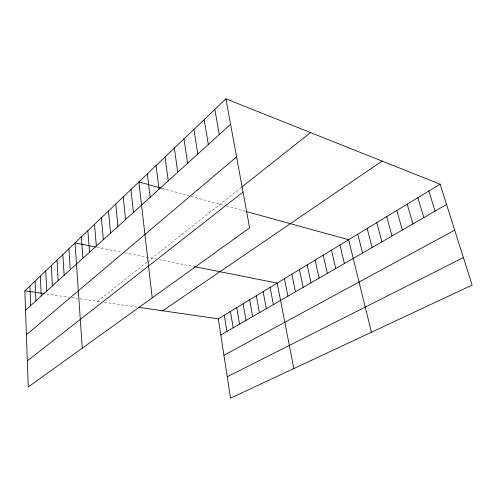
<?xml version="1.0" encoding="UTF-8"?>
<svg xmlns="http://www.w3.org/2000/svg" width="497" height="497" viewBox="0 0 497 497"><rect width="100%" height="100%" fill="white"/><g stroke="black" fill="none" stroke-linecap="round" stroke-linejoin="round"><path stroke-width="0.37" stroke-dasharray="2.48 1.86" d="M97.474 301.35L147.106 262.031M147.708 261.552L240.995 187.661M46.656 294L69.04 297.237M71.941 297.653L77.743 298.492M80.042 298.827L101.264 301.896M104.302 302.338L137.321 307.109M96.809 247.257L121.871 252.234M124.728 252.805L155.629 258.943M159.326 259.676L193.488 266.46M162.128 188.344L190.513 196.166M191.215 196.358L225.756 205.876M226.477 206.075L245.729 211.38"/><path stroke-width="0.75" d="M225.911 98.853L249.624 227.85L28.248 387.001L24.85 290.844L225.911 98.853L440.112 184.201L472.15 285.116L230.533 398.147L218.307 318.819L440.112 184.201M25.54 310.271L230.589 124.306M26.403 334.81L236.578 156.89M241.585 187.195L310.544 132.575M27.329 360.884L243.045 192.059M162.674 310.774L382.1 161.084M220.798 334.984L446.548 204.472M223.93 355.305L454.705 230.161M227.241 376.769L463.403 257.564M24.85 290.844L44.494 293.684M138.843 307.332L218.307 318.819M95.381 246.978L75.022 242.934L82.278 348.161M194.221 266.603L277.189 283.085L293.833 368.532M161.413 188.152L138.893 181.945L152.206 297.883M246.462 211.585L348.621 239.728L371.439 332.232M428.849 191.034L435.043 211.126M417.884 197.694L423.848 217.593M407.205 204.174L412.951 223.892M396.811 210.486L402.346 230.03M386.678 216.63L392.015 236M376.801 222.625L381.944 241.822M367.171 228.471L372.129 247.494M357.784 234.168L362.562 253.029M339.942 244.996L344.396 263.534M331.462 250.146L335.761 268.523M323.174 255.172L327.33 273.4M315.079 260.086L319.093 278.158M307.165 264.895L311.035 282.818M299.418 269.591L303.164 287.365M291.845 274.189L295.466 291.82M284.439 278.687L287.937 296.175M270.095 287.39L273.356 304.599M263.143 291.609L266.299 308.68M256.34 295.74L259.391 312.675M249.674 299.784L252.625 316.583M214.859 109.402L219.258 134.581M243.145 303.748L246.003 320.416M236.752 307.631L239.511 324.168M204.199 119.584L208.33 144.49M230.478 311.433L233.149 327.846M224.333 315.166L226.912 331.456M193.905 129.413L197.787 154.058M183.958 138.911L187.605 163.289M174.348 148.094L177.771 172.21M165.047 156.971L168.259 180.833M156.046 165.563L159.065 189.171M147.336 173.888L150.162 197.247M130.947 189.531L133.438 212.412M123.237 196.893L125.573 219.544M115.751 204.043L117.944 226.464M108.476 210.989L110.533 233.186M101.413 217.736L103.333 239.716M94.536 224.302L96.337 246.065M87.857 230.683L89.535 252.234M81.353 236.889L82.918 258.229M68.859 248.817L70.214 269.753M62.858 254.551L64.119 275.282M57.012 260.13L58.174 280.668M51.315 265.578L52.384 285.918M45.755 270.884L46.743 291.037M40.338 276.059L41.245 296.026M35.045 281.109L35.877 300.89M29.888 286.036L30.646 305.636"/></g></svg>
